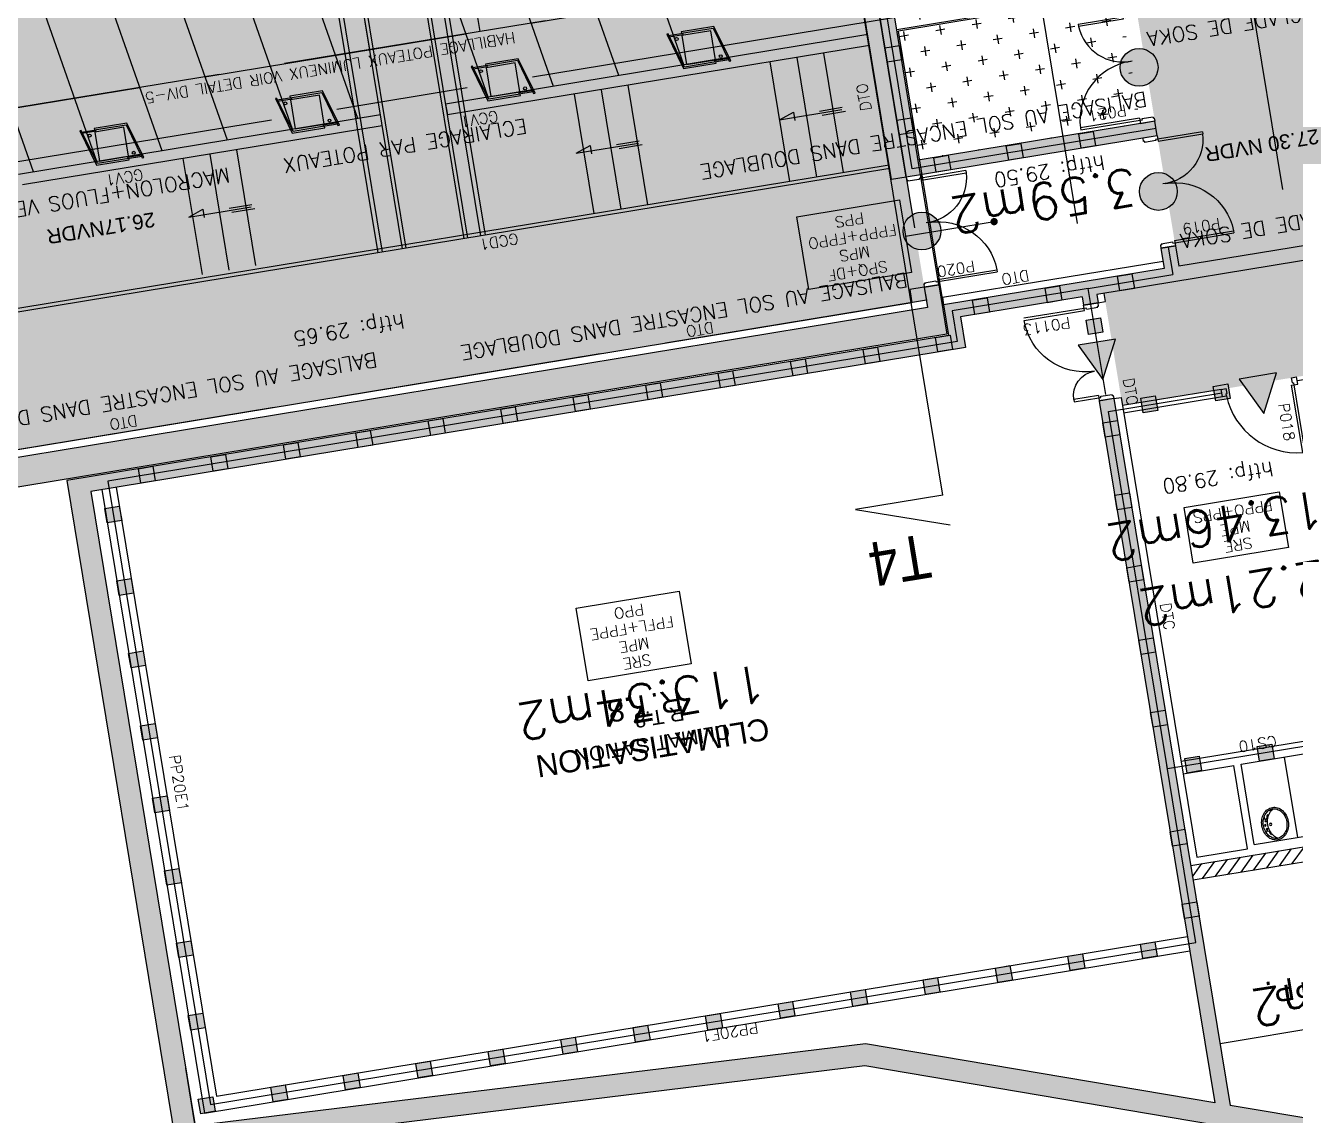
# Model space of a CAD drawing. Header units: millimetres. Extents: x 33240 to 33395, y 51607 to 51720.
# Drawn here: x 33265.52 to 33282.81, y 51626.94 to 51641.79 of the extents above; entities that cross this region are included whole.
import ezdxf
from ezdxf.enums import TextEntityAlignment as Align

# ---------------------------------------------------------------- set-up
doc = ezdxf.new("R2010")
doc.units = ezdxf.units.MM
doc.header["$LTSCALE"] = 0.3
doc.header["$MEASUREMENT"] = 0
for name, pattern in [('ACAD_ISO02W100', [15, 12, -3]), ('ACAD_ISO04W100', [30, 24, -3, 0, -3]), ('ACAD_ISO08W100', [36, 24, -3, 6, -3])]:
    doc.linetypes.add(name, pattern=pattern)
doc.layers.get('0').update_dxf_attribs({"linetype": 'CONTINUOUS'})
for name, color, linetype in [('00-TRAMES-BAT', 7, 'ACAD_ISO08W100'), ('01-TREMIE-ESCAL-ASC', 4, 'CONTINUOUS'), ('02-MURS-MACONNERIE', 241, 'CONTINUOUS'), ('02-MURS-PORTEUR', 1, 'CONTINUOUS'), ('02-MURS-POTEAU', 6, 'CONTINUOUS'), ('04-CLOISONS', 2, 'CONTINUOUS'), ('04-PLAFOND-LIMITE', 231, 'CONTINUOUS'), ('05-MEN-INT', 4, 'CONTINUOUS'), ('05-MEN-INT-NUM', 62, 'CONTINUOUS'), ('07-REVT-SOL', 8, 'CONTINUOUS'), ('08-EQUI-MEUBLE-PROJ-01', 11, 'CONTINUOUS'), ('08-EQUI-SANITAIRE', 121, 'CONTINUOUS'), ('08-EQUI-TECHNIQUE', 117, 'CONTINUOUS'), ('10-ANN-ALTITUDE', 152, 'CONTINUOUS'), ('10-ANN-HSP', 192, 'CONTINUOUS'), ('10-ANN-NOMENCLATURE', 3, 'CONTINUOUS'), ('10-ANN-NOMPIECE', 3, 'CONTINUOUS'), ('10-ANN-NOMPIECE-CODE', 171, 'CONTINUOUS'), ('10-ANN-REPCOUPE', 1, 'CONTINUOUS'), ('10-ANN-SURF', 62, 'CONTINUOUS'), ('10-ANN-TEXTE', 3, 'CONTINUOUS'), ('11-RES-ELECTRICITE', 71, 'CONTINUOUS'), ('11-RES-ISOL-FEU', 2, 'CONTINUOUS'), ('14-HACH-MACONNERIE', 4, 'CONTINUOUS'), ('14-HACH-MURS', 253, 'CONTINUOUS'), ('14-HACH-POTEAU', 251, 'CONTINUOUS')]:
    doc.layers.add(name, color=color, linetype=linetype)
doc.styles.add('ANN', font='romans.shx')
doc.styles.add('HSP', font='romans.shx')
doc.styles.add('NDP', font='ARIAL.TTF')
doc.styles.add('NIV', font='ARIAL.TTF', dxfattribs={"height": 0.2})
doc.styles.add('REPCOUP', font='ARIAL.TTF', dxfattribs={"width": 0.85, "height": 0.6})
doc.styles.add('ROMANS', font='romans.shx', dxfattribs={"height": 0.2})
doc.styles.add('SURF', font='romans.shx', dxfattribs={"height": 0.5})
pattern_1 = [(189.35057367, (57785.36794, 108093.90987), (-0.2060594638, -0.2872968802), [0.125, -0.375]), (279.35057367, (57785.29612, 108093.96139), (0.2872968802, -0.2060594638), [0.125, -0.375])]

# ---------------------------------------------------------------- blocks, each defined once
blk = doc.blocks.new('5CP7')
for p, q in [((0.065, 0.73), (0.035, 0.73)), ((0.035, -0.03), (0.035, 0.73)), ((0.065, 0.73), (0.065, 0)), ((0.065, 0), (0, 0)), ((0, 0), (0, -0.05)), ((0.8, 0), (0.765, 0)), ((0.765, 0), (0.765, -0.03)), ((0.8, 0), (0.8, -0.05)), ((0, -0.05), (0.05, -0.05)), ((0.05, -0.03), (0.035, -0.03)), ((0.05, -0.03), (0.05, -0.05)), ((0.75, -0.03), (0.75, -0.05)), ((0.765, -0.03), (0.75, -0.03)), ((0.75, -0.05), (0.8, -0.05))]:
    blk.add_line(p, q)
for centre, radius, start, end in [((-0.035, 0), 0.83, 0, 0), ((0.035, 0.001), 0.73, 359.9516, 87.6447)]:
    blk.add_arc(centre, radius, start, end)
blk = doc.blocks.new('MVP86')
for p, q in [((0.045, -0.03), (0.045, 0.815)), ((0.075, 0.815), (0.045, 0.815)), ((0.045, -0.03), (0.045, 0.814)), ((0.075, 0), (0.075, 0.815)), ((1.475, 0.615), (1.445, 0.615)), ((1.445, 0), (1.445, 0.615)), ((1.475, 0.615), (1.475, -0.03)), ((0, -0.2), (0, 0)), ((0.075, 0), (0, 0)), ((1.52, 0), (1.445, 0)), ((1.52, 0), (1.52, -0.2)), ((0.06, -0.03), (0.045, -0.03)), ((0.06, -0.185), (0.06, -0.03)), ((1.46, -0.03), (1.46, -0.185)), ((1.475, -0.03), (1.46, -0.03)), ((0.045, -0.2), (0, -0.2)), ((0.045, -0.2), (0.045, -0.185)), ((0.06, -0.185), (0.045, -0.185)), ((1.475, -0.185), (1.46, -0.185)), ((1.475, -0.185), (1.475, -0.2)), ((1.52, -0.2), (1.475, -0.2))]:
    blk.add_line(p, q)
for centre, radius, start, end in [((0.045, 0.001), 0.815, 359.9612, 87.8904), ((1.475, 0), 0.615, 92.796, 182.796)]:
    blk.add_arc(centre, radius, start, end)
blk = doc.blocks.new('7DP9')
for p, q in [((0.055, -0.03), (0.055, 0.93)), ((0.085, 0.93), (0.055, 0.93)), ((0.085, 0.93), (0.085, 0)), ((0, 0), (0, -0.1)), ((0.085, 0), (0, 0)), ((0.07, -0.1), (0, -0.1)), ((0.07, -0.03), (0.055, -0.03)), ((0.07, -0.03), (0.07, -0.1)), ((0.97, -0.03), (0.97, -0.1)), ((0.985, -0.03), (0.97, -0.03)), ((1.04, -0.1), (0.97, -0.1)), ((1.04, 0), (0.985, 0)), ((0.985, 0), (0.985, -0.03)), ((1.04, 0), (1.04, -0.1))]:
    blk.add_line(p, q)
for centre, radius, start, end in [((-0.005, -0.057), 0.992, 3.3237, 84.7979), ((0.185, 0), 0.83, 0, 0)]:
    blk.add_arc(centre, radius, start, end)
blk = doc.blocks.new('SMP2')
blk.add_lwpolyline([(-1.315, 0), (0, 0), (0, -0.77), (-1.315, -0.77)], close=True)
at = {"style": 'ROMANS'}
for tag, p in [('SOLS', (-0.646, -0.148)), ('PAROIS', (-0.643, -0.377)), ('FAUX-PLAFONDS', (-0.646, -0.61))]:
    blk.add_attdef(tag, text='', height=0.15, dxfattribs=at).set_placement(p, align=Align.MIDDLE)
blk = doc.blocks.new('SMP3')
blk.add_lwpolyline([(-1.367, 0), (0.052, 0), (0.052, -1.003), (-1.367, -1.003)], close=True)
at = {"style": 'ROMANS'}
for tag, p in [('SOLS', (-0.646, -0.148)), ('PAROIS', (-0.643, -0.377)), ('FAUX-PLAFONDS', (-0.651, -0.613)), ('FAUX-PLAFONDS', (-0.648, -0.842))]:
    blk.add_attdef(tag, text='', height=0.15, dxfattribs=at).set_placement(p, align=Align.MIDDLE)
blk = doc.blocks.new('_PSV6352')
for points in [[(32, -26, 0.118413), (29.7, -16.3, 0.104635), (22.6, -7.6, 0.089658), (12.5, -2.1, 0.081339), (0, 0, 0.081339), (-12.5, -2.1, 0.089658), (-22.6, -7.6, 0.104635), (-29.7, -16.3, 0.118413), (-32, -26, 0.118413), (-29.7, -35.7, 0.104635), (-22.6, -44.4, 0.089658), (-12.5, -49.9, 0.081339), (0, -52, 0.081339), (12.5, -49.9, 0.089658), (22.6, -44.4, 0.104635), (29.7, -35.7, 0.118413)], [(29, -26, 0.118413), (27, -17.7, 0.104635), (20.7, -9.9, 0.089658), (11.6, -4.9, 0.081339), (0, -3, 0.081339), (-11.6, -4.9, 0.089658), (-20.7, -9.9, 0.104635), (-27, -17.7, 0.118413), (-29, -26, 0.118413), (-27, -34.3, 0.104635), (-20.7, -42.1, 0.089658), (-11.6, -47.1, 0.081339), (0, -49, 0.081339), (11.6, -47.1, 0.089658), (20.7, -42.1, 0.104635), (27, -34.3, 0.118413)]]:
    blk.add_lwpolyline(points, format="xyb", close=True)
for points in [[(29, -26.8, 0.091077), (22.6, -19.3, 0.089658), (12.5, -13.8, 0.081339), (0, -11.7, 0.081339), (-12.5, -13.8, 0.089658), (-22.6, -19.3, 0.091077), (-29, -26.8, 0.118413)], [(-16.2, -6.9, -1.173317), (-14.4, -12.7, 0.12742), (-20.5, -15.3, 0.12742)], [(16.2, -6.9, 1.173317), (14.4, -12.7, -0.12742), (20.5, -15.3)]]:
    blk.add_lwpolyline(points, format="xyb")
for centre, radius in [((-8.3, -8.7), 1.5), ((0, -17.3), 2.25), ((0, -17.3), 2), ((0, -6.9), 1.5), ((8.3, -8.7), 1.5)]:
    blk.add_circle(centre, radius)
blk = doc.blocks.new('MVP92')
for p, q in [((-0.538, 1.278), (-0.2, 1.278)), ((-0.538, 1.248), (-0.538, 1.278)), ((-0.2, 1.248), (-0.538, 1.248)), ((-0.2, 1.278), (-0.2, 1.323)), ((0, 1.323), (-0.2, 1.323)), ((-0.2, 1.278), (-0.17, 1.278)), ((-0.2, 1.248), (-0.2, 1.278)), ((-0.17, 1.278), (-0.17, 1.263)), ((-0.17, 1.263), (-0.015, 1.263)), ((-0.015, 1.278), (0, 1.278)), ((-0.015, 1.278), (-0.015, 1.263)), ((0, 1.278), (0, 1.323)), ((-1.03, 0.075), (-0.2, 0.075)), ((-0.17, 0.045), (-1.03, 0.045)), ((-0.2, 0.075), (-0.2, 0)), ((-0.2, 0), (0, 0)), ((-0.17, 0.06), (-0.015, 0.06)), ((-0.17, 0.06), (-0.17, 0.045)), ((-0.015, 0.06), (-0.015, 0.045)), ((-0.015, 0.045), (0, 0.045)), ((0, 0.045), (0, 0))]:
    blk.add_line(p, q)
for centre, radius, start, end in [((-0.2, 1.248), 0.338, 180, 270), ((-0.196, 0.076), 0.834, 90.294, 180.0502)]:
    blk.add_arc(centre, radius, start, end)
blk = doc.blocks.new('PF1-2H')
blk.add_hatch(color=256).paths.add_polyline_path([(-0.001288, 0, 1), (0.001288, 0, 1)])
blk.add_circle((0, 0), 0.001288)
blk = doc.blocks.new('CF1-2H')
for p, q in [((0, 0.002576), (-0.001288, 0)), ((0.001288, 0), (0, 0.002576)), ((-0.001288, 0), (0.001288, 0))]:
    blk.add_line(p, q)
blk.add_solid([(-0.001288, 0), (0, 0.002576), (0.001288, 0)])
blk = doc.blocks.new('CARRE2')
blk.add_hatch(color=256).paths.add_polyline_path([(-0.1, 0.1), (0.1, 0.1), (0.1, -0.1), (-0.1, -0.1)])
blk.add_lwpolyline([(-0.1, 0.1), (0.1, 0.1), (0.1, -0.1), (-0.1, -0.1)], close=True)

msp = doc.modelspace()

# ---------------------------------------------------------------- hatches: boundary and pattern name
at = {"layer": '07-REVT-SOL'}
h = msp.add_hatch(dxfattribs=at)
h.set_pattern_fill('CROSS', color=30, style=0)
h.set_pattern_definition([(189.35057367, (57785.36794, 108093.83487), (-0.2060594638, -0.2872968802), [0.125, -0.375]), (279.35057367, (57785.29612, 108093.88639), (0.2872968802, -0.2060594638), [0.125, -0.375])])
h.paths.add_polyline_path([(33286.5603, 51643.2418), (33286.5961, 51643.0244), (33280.6412, 51642.0441), (33281.2228, 51638.5117), (33285.6417, 51639.2393), (33285.6742, 51639.0421), (33280.2045, 51638.1415), (33280.4562, 51636.6128), (33291.1949, 51638.381), (33290.9433, 51639.9095), (33288.0423, 51639.4318), (33288.0098, 51639.6292), (33291.0094, 51640.123), (33289.7096, 51648.0169), (33292.752, 51648.5179), (33295.3503, 51648.9457), (33293.2555, 51661.6673), (33287.7297, 51660.7591), (33283.7828, 51660.1092), (33283.4868, 51660.0605), (33286.2643, 51643.193)])
h = msp.add_hatch(dxfattribs=at)
h.set_pattern_fill('CROSS', color=30, style=0)
h.set_pattern_definition(pattern_1)
h.paths.add_polyline_path([(33280.4438, 51642.0116), (33280.7006, 51640.4526), (33277.696, 51639.9579), (33277.6763, 51639.9547), (33274.5904, 51658.6952), (33274.6909, 51658.7117), (33274.6129, 51659.1854), (33276.1127, 51659.4323), (33276.1907, 51658.9587), (33276.3665, 51658.9877), (33279.1957, 51641.8061)])
h = msp.add_hatch(dxfattribs=at)
h.set_pattern_fill('CROSS', color=30, style=0)
h.set_pattern_definition(pattern_1)
h.paths.add_polyline_path([(33262.3949, 51635.5128), (33271.9167, 51637.0807), (33277.7876, 51638.0474), (33274.4256, 51658.4653), (33256.4681, 51655.5084), (33259.4646, 51637.3106), (33262.0294, 51637.7329)])
at = {"layer": '14-HACH-MACONNERIE', "ltscale": 10}
h = msp.add_hatch(dxfattribs=at)
h.set_pattern_fill('ANSI31', color=256, style=0)
h.set_pattern_definition([(234.35057367, (57785.36794, 108093.83487), (0.1015747861, -0.07285302208), [])])
h.paths.add_polyline_path([(33281.4186, 51630.1524), (33292.3547, 51631.9532), (33292.3222, 51632.1505), (33281.3861, 51630.3498)])
at = {"layer": '14-HACH-MURS', "ltscale": 10}
h = msp.add_hatch(color=256, dxfattribs=at)
h.paths.add_polyline_path([(33277.7584, 51638.2252), (33277.9557, 51638.2577), (33278.0662, 51637.5865), (33259.4674, 51634.524), (33255.6179, 51657.9021), (33254.5254, 51657.7222), (33254.3037, 51659.1807), (33254.568, 51659.2382), (33254.7618, 51657.9638), (33262.1964, 51659.188), (33261.9307, 51660.8017), (33262.2244, 51660.8641), (33262.5249, 51659.0394), (33260.6988, 51658.7387), (33260.715, 51658.6401), (33260.5177, 51658.6076), (33260.5014, 51658.7062), (33255.8645, 51657.9427), (33256.1716, 51656.0781), (33256.5482, 51656.1401), (33256.6311, 51655.6366), (33256.2545, 51655.5746), (33259.6491, 51634.9593), (33277.8039, 51637.9487)])
h.paths.add_polyline_path([(33277.7087, 51639.7575), (33277.5114, 51639.725), (33274.4093, 51658.564), (33258.1309, 51655.8835), (33258.048, 51656.387), (33260.8085, 51656.8416), (33260.7646, 51657.1078), (33260.962, 51657.1403), (33261.0058, 51656.8741), (33274.6242, 51659.1165), (33274.6909, 51658.7117), (33274.5904, 51658.6952)], flags=17)
h.paths.add_polyline_path([(33277.7285, 51639.7608), (33280.9304, 51640.288), (33280.8979, 51640.4851), (33277.696, 51639.9579)])
h = msp.add_hatch(color=256, dxfattribs=at)
h.paths.add_polyline_path([(33317.4796, 51636.0903), (33317.2823, 51636.0578), (33318.0134, 51631.6176), (33313.0798, 51630.8053), (33312.3487, 51635.2455), (33312.102, 51635.2048), (33312.8332, 51630.7646), (33307.8996, 51629.9523), (33307.1685, 51634.3925), (33306.9218, 51634.3519), (33307.6529, 51629.9116), (33302.7194, 51629.0993), (33301.9882, 51633.5395), (33301.7415, 51633.4989), (33302.4727, 51629.0587), (33297.5391, 51628.2463), (33296.808, 51632.6865), (33296.5613, 51632.6459), (33297.2924, 51628.2057), (33293.3819, 51627.5617), (33293.0171, 51629.7767), (33292.7211, 51629.728), (33293.1346, 51627.217), (33318.2595, 51631.3541)])
h.paths.add_polyline_path([(33354.8863, 51637.3852), (33354.1064, 51642.1214), (33353.9091, 51642.0889), (33354.6402, 51637.6487), (33349.5093, 51636.8038), (33348.7782, 51641.244), (33348.5315, 51641.2034), (33349.2626, 51636.7632), (33344.3291, 51635.9508), (33343.5979, 51640.391), (33343.3513, 51640.3504), (33344.0824, 51635.9102), (33339.1488, 51635.0979), (33338.4177, 51639.5381), (33338.171, 51639.4974), (33338.9022, 51635.0572), (33333.9686, 51634.2449), (33333.2375, 51638.6851), (33332.9908, 51638.6444), (33333.7219, 51634.2042), (33328.7884, 51633.3919), (33328.0572, 51637.8321), (33327.8105, 51637.7915), (33328.5417, 51633.3512), (33323.6081, 51632.5389), (33322.877, 51636.9791), (33322.6303, 51636.9385), (33323.3614, 51632.4983), (33318.4279, 51631.6859), (33317.6967, 51636.1261), (33317.4994, 51636.0936), (33318.2793, 51631.3574)])
h.paths.add_polyline_path([(33376.0083, 51647.3889), (33376.0327, 51647.2409), (33376.1314, 51647.2572), (33377.1044, 51641.3477), (33368.1286, 51639.8697), (33367.5025, 51643.6724), (33367.5518, 51643.6805), (33367.5193, 51643.8778), (33367.47, 51643.8697), (33367.3975, 51644.31), (33367.1508, 51644.2693), (33367.882, 51639.8291), (33365.4152, 51639.4229), (33364.684, 51643.8631), (33364.4374, 51643.8225), (33365.1685, 51639.3823), (33360.2349, 51638.5699), (33359.5038, 51643.0102), (33359.2571, 51642.9695), (33359.9883, 51638.5293), (33355.0547, 51637.717), (33354.3236, 51642.1572), (33354.1262, 51642.1247), (33354.9061, 51637.3884), (33377.4492, 51641.1005), (33376.403, 51647.4539)])
h.paths.add_polyline_path([(33375.5206, 51647.2736), (33374.395, 51647.0882), (33369.1311, 51643.9405), (33369.0516, 51643.9274), (33369.0191, 51644.1248), (33369.0611, 51644.1317), (33374.3357, 51647.2858), (33375.4873, 51647.4754)])
h.paths.add_polyline_path([(33293.1346, 51627.217), (33286.1312, 51626.0638), (33276.9489, 51627.6187), (33267.5835, 51626.4718), (33266.0816, 51635.5929), (33278.0892, 51637.5701), (33278.021, 51637.9845), (33281.0255, 51638.4792), (33280.98, 51638.7556), (33281.1773, 51638.7881), (33281.2228, 51638.5117), (33285.6417, 51639.2393), (33285.6742, 51639.0421), (33280.1058, 51638.1253), (33280.1242, 51638.0138), (33279.9268, 51637.9813), (33279.9085, 51638.0928), (33278.2508, 51637.8199), (33278.319, 51637.4052), (33266.4101, 51635.4442), (33267.8328, 51626.8046), (33276.9558, 51627.9218), (33286.1319, 51626.368), (33293.0858, 51627.513)])
msp.add_hatch(color=256, dxfattribs=at).paths.add_polyline_path([(33281.716, 51627.1157), (33281.9245, 51627.0804), (33280.3392, 51636.708), (33280.1418, 51636.6755)])
at = {"layer": '14-HACH-POTEAU', "ltscale": 10}
h = msp.add_hatch(color=256, dxfattribs=at)
h.paths.add_polyline_path([(33261.5314, 51639.5259), (33261.1367, 51639.4609), (33261.2017, 51639.0662), (33261.5964, 51639.1312)])
h.paths.add_polyline_path([(33264.1956, 51639.9645), (33263.8009, 51639.8996), (33263.8659, 51639.5049), (33264.2605, 51639.5699)])
h.paths.add_polyline_path([(33266.8597, 51640.4032), (33266.465, 51640.3382), (33266.53, 51639.9436), (33266.9247, 51640.0085)])
h.paths.add_polyline_path([(33269.5238, 51640.8419), (33269.1291, 51640.7769), (33269.1941, 51640.3822), (33269.5888, 51640.4472)])
h.paths.add_polyline_path([(33272.1879, 51641.2806), (33271.7932, 51641.2156), (33271.8582, 51640.8209), (33272.2529, 51640.8859)])
h.paths.add_polyline_path([(33274.852, 51641.7193), (33274.4574, 51641.6543), (33274.5224, 51641.2596), (33274.917, 51641.3246)])
h.paths.add_polyline_path([(33261.0713, 51642.3203), (33260.6766, 51642.2553), (33260.7416, 51641.8606), (33261.1363, 51641.9256)])

# ---------------------------------------------------------------- linework, layer by layer
at = {"layer": '00-TRAMES-BAT'}
for p, q in [((33282.6404, 51639.5559), (33273.4698, 51695.2488)), ((33279.8447, 51639.0955), (33270.6741, 51694.7885)), ((33261.7654, 51639.3363), (33382.8834, 51659.2799))]:
    msp.add_line(p, q, dxfattribs=at)
at = {"layer": '01-TREMIE-ESCAL-ASC'}
for p, q in [((33276.0218, 51641.3545), (33276.2898, 51639.7264)), ((33276.3868, 51641.4146), (33276.6549, 51639.7865)), ((33275.6567, 51641.2944), (33275.9248, 51639.6663)), ((33272.9925, 51640.8557), (33273.2606, 51639.2276)), ((33273.3576, 51640.9158), (33273.6257, 51639.2877)), ((33273.7227, 51640.9759), (33273.9908, 51639.3478)), ((33275.7867, 51640.505), (33275.9769, 51640.611)), ((33275.9769, 51640.611), (33275.9956, 51640.4973)), ((33273.0191, 51640.0493), (33273.2094, 51640.1553)), ((33273.2094, 51640.1553), (33273.2281, 51640.0415)), ((33267.6643, 51639.9783), (33267.9243, 51638.3996)), ((33268.0294, 51640.0384), (33268.2893, 51638.4597)), ((33268.3945, 51640.0985), (33268.6544, 51638.5198)), ((33267.7451, 51639.1808), (33267.9354, 51639.2869)), ((33267.9354, 51639.2869), (33267.9541, 51639.1731))]:
    msp.add_line(p, q, dxfattribs=at)
at = {"layer": '01-TREMIE-ESCAL-ASC', "linetype": 'ACAD_ISO04W100'}
for p, q in [((33275.7867, 51640.505), (33276.6364, 51640.6449)), ((33276.3334, 51640.6254), (33276.6423, 51640.6763)), ((33276.3702, 51640.5707), (33276.6864, 51640.6227)), ((33273.0191, 51640.0493), (33273.8688, 51640.1892)), ((33273.5658, 51640.1697), (33273.8748, 51640.2206)), ((33273.6027, 51640.115), (33273.9189, 51640.167)), ((33267.7451, 51639.1808), (33268.5948, 51639.3208)), ((33268.2918, 51639.3013), (33268.6008, 51639.3521)), ((33268.3287, 51639.2465), (33268.6449, 51639.2986))]:
    msp.add_line(p, q, dxfattribs=at)
at = {"layer": '02-MURS-MACONNERIE'}
for p, q in [((33266.5581, 51635.4686), (33267.9564, 51626.9769)), ((33266.7555, 51635.5011), (33268.1212, 51627.2068)), ((33281.3861, 51630.3498), (33292.3222, 51632.1505)), ((33281.4186, 51630.1524), (33292.3547, 51631.9532)), ((33268.1212, 51627.2068), (33281.3425, 51629.3838)), ((33267.9564, 51626.9769), (33281.375, 51629.1865))]:
    msp.add_line(p, q, dxfattribs=at)
at = {"layer": '02-MURS-PORTEUR'}
for p, q in [((33277.7087, 51639.7575), (33274.5904, 51658.6952)), ((33277.5114, 51639.725), (33274.4093, 51658.564)), ((33280.8979, 51640.4851), (33277.6763, 51639.9547)), ((33280.9304, 51640.2879), (33280.8979, 51640.4851)), ((33280.9304, 51640.2879), (33277.7087, 51639.7575)), ((33277.7087, 51639.7575), (33277.5114, 51639.725)), ((33285.6417, 51639.2393), (33281.2228, 51638.5117)), ((33285.6742, 51639.0421), (33280.1058, 51638.1253)), ((33281.1773, 51638.7881), (33280.98, 51638.7556)), ((33280.98, 51638.7556), (33281.0255, 51638.4792)), ((33281.1773, 51638.7881), (33281.2228, 51638.5117)), ((33281.0255, 51638.4792), (33278.021, 51637.9845)), ((33277.9557, 51638.2577), (33277.7584, 51638.2252)), ((33277.7584, 51638.2252), (33277.8039, 51637.9487)), ((33277.9557, 51638.2577), (33278.0662, 51637.5865)), ((33279.9085, 51638.0928), (33278.2508, 51637.8199)), ((33279.9085, 51638.0928), (33279.9268, 51637.9813)), ((33280.1058, 51638.1253), (33280.1242, 51638.0138)), ((33277.8039, 51637.9487), (33259.6491, 51634.9593)), ((33278.0209, 51637.9845), (33278.0892, 51637.5701)), ((33278.2508, 51637.8199), (33278.319, 51637.4052)), ((33278.0662, 51637.5865), (33259.4674, 51634.524)), ((33278.0892, 51637.5701), (33266.0816, 51635.5929)), ((33278.319, 51637.4052), (33266.4101, 51635.4442)), ((33280.1418, 51636.6755), (33281.716, 51627.1157)), ((33280.3392, 51636.708), (33281.9245, 51627.0804)), ((33266.0816, 51635.5929), (33267.5835, 51626.4718)), ((33266.4101, 51635.4442), (33267.8328, 51626.8046)), ((33276.9558, 51627.9218), (33267.8328, 51626.8046)), ((33281.716, 51627.1157), (33276.9558, 51627.9218)), ((33276.9489, 51627.6187), (33267.5835, 51626.4718)), ((33267.8328, 51626.8046), (33267.7036, 51627.589)), ((33286.1312, 51626.0638), (33276.9489, 51627.6187)), ((33286.1319, 51626.368), (33281.9245, 51627.0804))]:
    msp.add_line(p, q, dxfattribs=at)
at = {"layer": '02-MURS-PORTEUR', "color": 4}
for p, q in [((33274.4864, 51641.2537), (33273.411, 51644.3161)), ((33273.5984, 51641.1075), (33272.5229, 51644.1698)), ((33272.7104, 51640.9612), (33271.6349, 51644.0236)), ((33271.8223, 51640.815), (33270.7469, 51643.8774)), ((33270.0462, 51640.5226), (33268.9708, 51643.5849)), ((33269.1582, 51640.3763), (33268.0827, 51643.4387)), ((33268.2702, 51640.2301), (33267.1947, 51643.2925)), ((33267.3821, 51640.0839), (33266.3067, 51643.1462)), ((33265.628, 51639.795), (33264.5101, 51642.9781)), ((33266.4941, 51639.9376), (33265.4186, 51643)), ((33279.1599, 51642.0232), (33277.3839, 51641.7305)), ((33279.1632, 51642.0035), (33277.4069, 51641.714)), ((33278.021, 51637.9845), (33277.4069, 51641.714)), ((33276.9891, 51641.6658), (33271.2415, 51640.7194)), ((33277.0135, 51641.5178), (33271.2659, 51640.5714)), ((33271.2415, 51640.7194), (33271.2659, 51640.5714)), ((33270.3535, 51640.5731), (33265.4276, 51639.762)), ((33270.3779, 51640.4251), (33265.478, 51639.6183)), ((33277.2816, 51639.8897), (33263.3502, 51637.5957)), ((33277.2897, 51639.8403), (33263.367, 51637.5478)), ((33277.9557, 51638.2577), (33277.7087, 51639.7575))]:
    msp.add_line(p, q, dxfattribs=at)
at = {"layer": '02-MURS-PORTEUR', "color": 4, "linetype": 'ACAD_ISO02W100'}
msp.add_line((33281.785, 51627.9272), (33372.8915, 51642.929), dxfattribs=at)
at = {"layer": '02-MURS-PORTEUR', "linetype": 'Continuous'}
for p, q in [((33280.1242, 51638.0138), (33279.9268, 51637.9813)), ((33280.3392, 51636.708), (33280.1418, 51636.6755))]:
    msp.add_line(p, q, dxfattribs=at)
at = {"layer": '02-MURS-POTEAU'}
for points in [[(33274.852, 51641.7193), (33274.4574, 51641.6543), (33274.5224, 51641.2596), (33274.917, 51641.3246)], [(33272.1879, 51641.2806), (33271.7932, 51641.2156), (33271.8582, 51640.8209), (33272.2529, 51640.8859)], [(33269.5238, 51640.8419), (33269.1291, 51640.7769), (33269.1941, 51640.3822), (33269.5888, 51640.4472)], [(33266.8597, 51640.4032), (33266.465, 51640.3382), (33266.53, 51639.9436), (33266.9247, 51640.0085)]]:
    msp.add_lwpolyline(points, close=True, dxfattribs=at)
at = {"layer": '04-CLOISONS'}
for p, q in [((33277.3141, 51639.6925), (33274.2363, 51658.3836)), ((33277.5114, 51639.725), (33277.3141, 51639.6925)), ((33281.0093, 51638.5779), (33278.0047, 51638.0832)), ((33277.7584, 51638.2252), (33277.561, 51638.1927)), ((33277.561, 51638.1927), (33277.5903, 51638.0149)), ((33278.0047, 51638.0832), (33278.0209, 51637.9845)), ((33280.2045, 51638.1415), (33280.2228, 51638.03)), ((33277.5903, 51638.0149), (33262.2963, 51635.4965)), ((33277.5903, 51638.0149), (33277.5903, 51638.0149)), ((33280.1242, 51638.0138), (33280.2228, 51638.03)), ((33281.8014, 51636.8343), (33280.4562, 51636.6128)), ((33280.3392, 51636.708), (33280.4378, 51636.7243)), ((33280.4378, 51636.7243), (33281.4686, 51630.4647)), ((33280.4725, 51636.5141), (33281.8177, 51636.7356)), ((33281.2539, 51631.7686), (33283.6535, 51632.1637)), ((33282.0711, 51631.7294), (33283.8505, 51632.0224)), ((33281.2817, 51631.5994), (33281.9724, 51631.7131)), ((33282.1593, 51630.5784), (33281.9724, 51631.7131)), ((33282.2514, 51630.6341), (33282.0711, 51631.7294)), ((33282.2514, 51630.6341), (33286.2312, 51631.2895)), ((33281.4686, 51630.4647), (33282.1593, 51630.5784))]:
    msp.add_line(p, q, dxfattribs=at)
at = {"layer": '04-CLOISONS', "linetype": 'Continuous'}
msp.add_line((33281.8177, 51636.7356), (33281.8014, 51636.8343), dxfattribs=at)
at = {"layer": '04-CLOISONS'}
for points in [[(33274.9219, 51641.295), (33274.4926, 51641.2243), (33274.2725, 51641.6745), (33274.2519, 51641.6711), (33274.4811, 51641.2021), (33274.9252, 51641.2753)], [(33274.4525, 51641.6839), (33274.8818, 51641.7546), (33275.1019, 51641.3044), (33275.1225, 51641.3078), (33274.8933, 51641.7767), (33274.4492, 51641.7036)], [(33271.7884, 51641.2452), (33272.2177, 51641.3159), (33272.4378, 51640.8657), (33272.4584, 51640.8691), (33272.2291, 51641.3381), (33271.7851, 51641.2649)], [(33272.2578, 51640.8563), (33271.8285, 51640.7856), (33271.6084, 51641.2358), (33271.5878, 51641.2324), (33271.817, 51640.7635), (33272.261, 51640.8366)], [(33269.1242, 51640.8065), (33269.5536, 51640.8772), (33269.7737, 51640.427), (33269.7943, 51640.4304), (33269.565, 51640.8994), (33269.121, 51640.8263)], [(33269.5937, 51640.4176), (33269.1643, 51640.3469), (33268.9443, 51640.7972), (33268.9236, 51640.7938), (33269.1529, 51640.3248), (33269.5969, 51640.3979)], [(33266.9295, 51639.9789), (33266.5002, 51639.9082), (33266.2801, 51640.3585), (33266.2595, 51640.3551), (33266.4888, 51639.8861), (33266.9328, 51639.9592)], [(33266.4601, 51640.3678), (33266.8895, 51640.4385), (33267.1095, 51639.9883), (33267.1301, 51639.9917), (33266.9009, 51640.4607), (33266.4569, 51640.3876)]]:
    msp.add_lwpolyline(points, close=True, dxfattribs=at)
at = {"layer": '04-PLAFOND-LIMITE', "linetype": 'ACAD_ISO02W100'}
for p, q in [((33271.712, 51641.709), (33269.0973, 51657.5879)), ((33270.2073, 51641.4612), (33267.5926, 51657.3402))]:
    msp.add_line(p, q, dxfattribs=at)
for points in [[(33277.0403, 51642.5863), (33259.0828, 51639.6294), (33256.4681, 51655.5084), (33274.4256, 51658.4653)], [(33277.7876, 51638.0474), (33262.3949, 51635.5128), (33262.0294, 51637.7329), (33259.4646, 51637.3106), (33259.0828, 51639.6294), (33277.0403, 51642.5863)]]:
    msp.add_lwpolyline(points, close=True, dxfattribs=at)
at = {"layer": '05-MEN-INT'}
for points in [[(33274.4721, 51641.6824), (33274.2774, 51641.6503), (33274.2795, 51641.6374), (33274.4743, 51641.6695)], [(33274.9023, 51641.2965), (33275.097, 51641.3286), (33275.0949, 51641.3415), (33274.9001, 51641.3094)], [(33271.808, 51641.2437), (33271.6133, 51641.2116), (33271.6154, 51641.1987), (33271.8101, 51641.2308)], [(33272.2381, 51640.8578), (33272.4329, 51640.8899), (33272.4308, 51640.9028), (33272.236, 51640.8707)], [(33269.1439, 51640.805), (33268.9491, 51640.7729), (33268.9513, 51640.7601), (33269.146, 51640.7921)], [(33269.574, 51640.4191), (33269.7688, 51640.4512), (33269.7666, 51640.4641), (33269.5719, 51640.432)], [(33266.4798, 51640.3663), (33266.285, 51640.3343), (33266.2871, 51640.3214), (33266.4819, 51640.3535)], [(33266.9099, 51639.9805), (33267.1046, 51640.0125), (33267.1025, 51640.0254), (33266.9078, 51639.9933)]]:
    msp.add_lwpolyline(points, close=True, dxfattribs=at)
for centre in [(33274.3867, 51641.6065), (33274.9877, 51641.3724), (33271.7226, 51641.1678), (33272.3236, 51640.9337), (33269.0584, 51640.7291), (33269.6595, 51640.495), (33266.3943, 51640.2905), (33266.9953, 51640.0563)]:
    msp.add_circle(centre, 0.02, dxfattribs=at)
at = {"layer": '08-EQUI-MEUBLE-PROJ-01', "linetype": 'ACAD_ISO02W100'}
for p, q in [((33271.722, 51638.9236), (33268.6725, 51657.443)), ((33271.7822, 51638.9335), (33268.7327, 51657.4529)), ((33270.3204, 51638.6928), (33267.2709, 51657.2122)), ((33270.3806, 51638.7027), (33267.3311, 51657.2221))]:
    msp.add_line(p, q, dxfattribs=at)
at = {"layer": '08-EQUI-SANITAIRE'}
msp.add_line((33282.8435, 51630.7316), (33282.6631, 51631.8269), dxfattribs=at)
at = {"layer": '08-EQUI-TECHNIQUE'}
for p, q in [((33271.4928, 51638.8858), (33268.4394, 51657.429)), ((33271.5421, 51638.8939), (33268.4887, 51657.4372)), ((33270.6541, 51638.7477), (33267.5926, 51657.3402)), ((33270.7034, 51638.7558), (33267.6419, 51657.3483))]:
    msp.add_line(p, q, dxfattribs=at)
at = {"layer": '10-ANN-REPCOUPE'}
for p, q in [((33278.0104, 51635.3936), (33276.9378, 51641.9077)), ((33278.0104, 51635.3936), (33276.82, 51635.1976)), ((33276.82, 51635.1976), (33278.1088, 51634.9914))]:
    msp.add_line(p, q, dxfattribs=at)
at = {"layer": '10-ANN-TEXTE'}
msp.add_line((33277.5034, 51638.9199), (33278.7097, 51639.1186), dxfattribs=at)
at = {"layer": '10-ANN-TEXTE', "const_width": 0.05}
msp.add_lwpolyline([(33278.6847, 51639.1186, 1), (33278.7347, 51639.1186, 1)], format="xyb", close=True, dxfattribs=at)
at = {"layer": '11-RES-ISOL-FEU'}
for p in [(33281.0787, 51638.7719), (33279.9909, 51638.2078)]:
    msp.add_line(p, (33281.1404, 51638.397), dxfattribs=at)
for points in [[(33280.9141, 51640.3864), (33277.5938, 51639.8398), (33274.4836, 51658.7283), (33274.4836, 51658.7283), (33260.9557, 51656.5007), (33260.6161, 51658.563)], [(33280.2286, 51636.7638), (33279.9909, 51638.2078), (33278.1358, 51637.9023), (33278.2041, 51637.4876), (33266.6406, 51635.5835), (33268.0388, 51627.0919), (33281.4574, 51629.3014), (33281.0602, 51631.7139)], [(33282.8357, 51636.9539), (33282.9838, 51636.9783), (33283.7849, 51632.1129), (33281.0681, 51631.6656), (33280.267, 51636.5309), (33281.8096, 51636.7849)]]:
    msp.add_lwpolyline(points, dxfattribs=at)

# ---------------------------------------------------------------- block references
at = {"layer": '05-MEN-INT', "xscale": -1}
for name, p, rotation in [('5CP7', (33279.1361, 51642.4753), 279.350573679247), ('MVP86', (33281.1773, 51638.7881), 279.3505737721806), ('MVP86', (33277.9557, 51638.2577), 279.3505737721806), ('MVP92', (33280.1242, 51638.0138), 189.3505736758884)]:
    msp.add_blockref(name, p, dxfattribs=dict(at, rotation=rotation))
at = {"layer": '05-MEN-INT'}
for name, p, rotation in [('MVP86', (33280.7006, 51640.4526), 99.35057377094657), ('7DP9', (33282.8439, 51636.9046), 189.3505736589606)]:
    msp.add_blockref(name, p, dxfattribs=dict(at, rotation=rotation))
at = {"layer": '08-EQUI-SANITAIRE', "xscale": -0.007000000003447133, "yscale": 0.006999999997788109, "zscale": 0.006999999999999999, "rotation": 99.35057366362686}
msp.add_blockref('_PSV6352', (33282.3551, 51630.8899), dxfattribs=at)
at = {"layer": '10-ANN-TEXTE'}
ref = msp.add_blockref('SMP3', (33276.2359, 51638.2031), dxfattribs=dict(at, rotation=189.350573668281))
ref.add_attrib('SOLS', 'SPQ+DF', dxfattribs={"layer": '0', "height": 0.15, "rotation": 189.35057, "style": 'ROMANS'}).set_placement((33276.849, 51638.4536), align=Align.MIDDLE)
ref.add_attrib('PAROIS', 'MPS', dxfattribs={"layer": '0', "height": 0.15, "rotation": 189.35057, "style": 'ROMANS'}).set_placement((33276.809, 51638.6795), align=Align.MIDDLE)
ref.add_attrib('FAUX-PLAFONDS', 'FPPP+FPPO', dxfattribs={"layer": '0', "height": 0.15, "rotation": 189.35057, "style": 'ROMANS'}).set_placement((33276.7789, 51638.9136), align=Align.MIDDLE)
ref.add_attrib('FAUX-PLAFONDS', 'PPS', dxfattribs={"layer": '0', "height": 0.15, "rotation": 189.35057, "style": 'ROMANS'}).set_placement((33276.7389, 51639.1395), align=Align.MIDDLE)
at = {"layer": '10-ANN-TEXTE', "rotation": 189.350573668281}
msp.add_blockref('SMP2', (33281.4198, 51634.4656), dxfattribs=at).add_auto_attribs({'SOLS': 'SRE', 'PAROIS': 'MPE', 'FAUX-PLAFONDS': 'FPPO+PPS'})
at = {"layer": '10-ANN-TEXTE'}
ref = msp.add_blockref('SMP3', (33273.2342, 51632.8735), dxfattribs=dict(at, rotation=189.350573668281))
ref.add_attrib('SOLS', 'SRE', dxfattribs={"layer": '0', "height": 0.15, "rotation": 189.35057, "style": 'ROMANS'}).set_placement((33273.8474, 51633.124), align=Align.MIDDLE)
ref.add_attrib('PAROIS', 'MPE', dxfattribs={"layer": '0', "height": 0.15, "rotation": 189.35057, "style": 'ROMANS'}).set_placement((33273.8074, 51633.3498), align=Align.MIDDLE)
ref.add_attrib('FAUX-PLAFONDS', 'FPFL+FPPE', dxfattribs={"layer": '0', "height": 0.15, "rotation": 189.35057, "style": 'ROMANS'}).set_placement((33273.7772, 51633.584), align=Align.MIDDLE)
ref.add_attrib('FAUX-PLAFONDS', 'PPO', dxfattribs={"layer": '0', "height": 0.15, "rotation": 189.35057, "style": 'ROMANS'}).set_placement((33273.7372, 51633.8098), align=Align.MIDDLE)
at = {"layer": '11-RES-ISOL-FEU'}
for p, rotation in [((33277.3363, 51641.4037), 99.35059735550323), ((33277.4988, 51640.417), 99.35059735550323), ((33279.9768, 51640.2321), 189.3498386976029), ((33278.9901, 51640.0696), 189.3498386976029), ((33278.0033, 51639.9072), 189.3498386976029), ((33280.5041, 51638.2923), 189.3504471684723), ((33279.5174, 51638.1298), 189.3504471684723), ((33278.5307, 51637.9673), 189.3504471684723), ((33280.0754, 51637.6945), 99.35057367458668), ((33278.0269, 51637.4584), 189.3505770478132), ((33277.0402, 51637.296), 189.3505770478132), ((33276.0535, 51637.1335), 189.3505770478132), ((33275.0668, 51636.971), 189.3505770478132), ((33274.0801, 51636.8086), 189.3505770478132), ((33281.8083, 51636.7924), 9.350573677122464), ((33273.0933, 51636.6461), 189.3505770478132), ((33280.8216, 51636.6299), 9.350573677122464), ((33272.1066, 51636.4836), 189.3505770478132), ((33271.1199, 51636.3211), 189.3505770478132), ((33280.3056, 51636.2964), 99.35057367753379), ((33270.1332, 51636.1587), 189.3505770478132), ((33269.1465, 51635.9962), 189.3505770478132), ((33268.1598, 51635.8337), 189.3505770478132), ((33267.1731, 51635.6712), 189.3505770478132), ((33280.4681, 51635.3097), 99.35057367753379), ((33266.7153, 51635.1293), 279.3505736729413), ((33280.6305, 51634.323), 99.35057367753379), ((33266.8778, 51634.1426), 279.3505736729413), ((33280.793, 51633.3363), 99.35057367753379), ((33267.0403, 51633.1559), 279.3505736729413), ((33280.9555, 51632.3496), 99.35057367753379), ((33267.2028, 51632.1692), 279.3505736729413), ((33282.4059, 51631.8859), 189.3505736729413), ((33281.4192, 51631.7234), 189.3505736729413), ((33267.3652, 51631.1825), 279.3505736729413), ((33281.2226, 51630.7272), 99.3505736686924), ((33267.5277, 51630.1958), 279.3505736729413), ((33281.3851, 51629.7405), 99.3505736686924), ((33267.6902, 51629.2091), 279.3505736729413), ((33280.8161, 51629.1958), 9.350573668281074), ((33279.8293, 51629.0333), 9.350573668281074), ((33278.8426, 51628.8708), 9.350573668281074), ((33277.8559, 51628.7084), 9.350573668281074), ((33276.8692, 51628.5459), 9.350573668281074), ((33275.8825, 51628.3834), 9.350573668281074), ((33267.8527, 51628.2224), 279.3505736729413), ((33274.8958, 51628.2209), 9.350573668281074), ((33272.9224, 51627.896), 9.350573668281074), ((33273.9091, 51628.0585), 9.350573668281074), ((33271.9356, 51627.7335), 9.350573668281074), ((33270.9489, 51627.571), 9.350573668281074), ((33269.9622, 51627.4086), 9.350573668281074), ((33268.9755, 51627.2461), 9.350573668281074), ((33267.9888, 51627.0836), 9.350573668281074)]:
    msp.add_blockref('CARRE2', p, dxfattribs=dict(at, rotation=rotation))
at = {"layer": '11-RES-ISOL-FEU', "linetype": 'Continuous', "xscale": 199.9999999999998, "yscale": 200, "zscale": 200, "rotation": 189.3505736683658}
for name, p in [('PF1-2H', (33280.6831, 51641.22)), ('PF1-2H', (33280.9462, 51639.5301)), ('PF1-2H', (33277.7262, 51638.9902)), ('CF1-2H', (33280.1068, 51637.4768)), ('CF1-2H', (33282.2986, 51637.0157))]:
    msp.add_blockref(name, p, dxfattribs=at)

# ---------------------------------------------------------------- texts
at = {"layer": '05-MEN-INT-NUM', "style": 'ANN'}
for s, rotation, p in [('P021', 189.35057, (33280.4976, 51640.7115)), ('P019', 189.35057, (33281.7766, 51639.171)), ('P020', 189.35057, (33278.4355, 51638.5907)), ('P0113', 189.35057, (33279.7319, 51637.8213)), ('P018', 279.35057, (33282.5763, 51636.6356))]:
    msp.add_text(s, height=0.15, rotation=rotation, dxfattribs=at).set_placement(p)
at = {"layer": '10-ANN-ALTITUDE', "style": 'NIV'}
for s, p in [('27.30 NVDR', (33283.1137, 51640.382)), ('26.17NVDR', (33267.2667, 51639.2487))]:
    msp.add_text(s, height=0.2, rotation=189.35057, dxfattribs=at).set_placement(p)
at = {"layer": '10-ANN-HSP', "style": 'HSP'}
for s, p in [('htfp: 29.50', (33280.2003, 51640.0259)), ('htfp: 29.65', (33270.6649, 51637.8657)), ('htfp: 29.80', (33282.4945, 51635.854))]:
    msp.add_text(s, height=0.2, rotation=189.35057, dxfattribs=at).set_placement(p)
at = {"layer": '10-ANN-NOMENCLATURE', "color": 171, "style": 'NDP'}
msp.add_text('R.T.8', height=0.3, rotation=189.3506, dxfattribs=at).set_placement((33274.4341, 51632.7556))
at = {"layer": '10-ANN-NOMENCLATURE', "style": 'NDP'}
for s, p in [('CLIMATISATION', (33274.0365, 51632.102)), ('LOCAL SUPP.', (33283.7351, 51628.981))]:
    msp.add_text(s, height=0.3, rotation=189.3506, dxfattribs=at).set_placement(p, align=Align.CENTER)
at = {"layer": '10-ANN-NOMPIECE', "style": 'NDP'}
msp.add_text('CLIMATISATION', height=0.2, rotation=189.3506, dxfattribs=at).set_placement((33274.0365, 51632.102), align=Align.CENTER)
at = {"layer": '10-ANN-NOMPIECE-CODE', "style": 'NDP'}
msp.add_text('R.T.8', height=0.2, rotation=189.3506, dxfattribs=at).set_placement((33274.4717, 51632.5272))
at = {"layer": '10-ANN-REPCOUPE', "style": 'REPCOUP', "width": 0.85}
msp.add_text('T4', height=0.6, rotation=189.3506, dxfattribs=at).set_placement((33277.7843, 51634.8697))
at = {"layer": '10-ANN-SURF', "style": 'SURF'}
for s, p in [('3.59m2', (33279.3442, 51639.643)), ('12.21m2', (33282.1187, 51634.3344)), ('113.34m2', (33273.8687, 51632.8163)), ('14.44m2', (33283.652, 51628.8827))]:
    msp.add_text(s, height=0.5, rotation=189.35057, dxfattribs=at).set_placement(p, align=Align.CENTER)
msp.add_text('13.46m2', height=0.5, rotation=189.35057, dxfattribs=at).set_placement((33283.1567, 51635.467))
at = {"layer": '10-ANN-TEXTE', "style": 'ANN'}
for s, rotation, p in [('HABILLAGE POTEAUX LUMINEUX VOIR DETAIL DIV-5', 189.35057, (33272.1751, 51641.7028)), ('DTO', 100.3129, (33277.0441, 51640.641)), ('GCV1', 189.35057, (33271.9437, 51640.632)), ('GCV1', 189.35057, (33267.1103, 51639.8362)), ('GCD1', 189.35057, (33272.2185, 51638.9632)), ('DTO', 189.35057, (33279.1722, 51638.463)), ('DTO', 189.35057, (33274.8771, 51637.7546)), ('DTC', 279.35057, (33280.4623, 51636.9764)), ('DTO', 189.35057, (33267.0285, 51636.4873)), ('DTC', 279.35057, (33280.9665, 51633.9142)), ('CS10', 189.35057, (33282.5432, 51632.1209)), ('PP20E1', 279.35057, (33267.4733, 51631.8434)), ('PP20E1', 189.35057, (33275.485, 51628.2166))]:
    msp.add_text(s, height=0.15, rotation=rotation, dxfattribs=at).set_placement(p)
at = {"layer": '11-RES-ELECTRICITE', "style": 'ANN'}
for s, p in [('APPLIQUE CYCLADE DE SOKA', (33284.604, 51642.3289)), ('BALISAGE AU SOL ENCASTRE DANS DOUBLAGE', (33280.7739, 51640.8905)), ('ECLAIRAGE PAR POTEAUX   MACROLON+FLUOS VERTICAUX   VOIR DETAILS DIV-5', (33272.3307, 51640.522)), ('APPLIQUE CYCLADE DE SOKA', (33285.0576, 51639.5745)), ('BALISAGE AU SOL ENCASTRE DANS DOUBLAGE', (33277.514, 51638.4275)), ('BALISAGE AU SOL ENCASTRE DANS DOUBLAGE', (33270.2927, 51637.3398))]:
    msp.add_text(s, height=0.2, rotation=189.35057, dxfattribs=at).set_placement(p)

doc.saveas('drawing.dxf')
